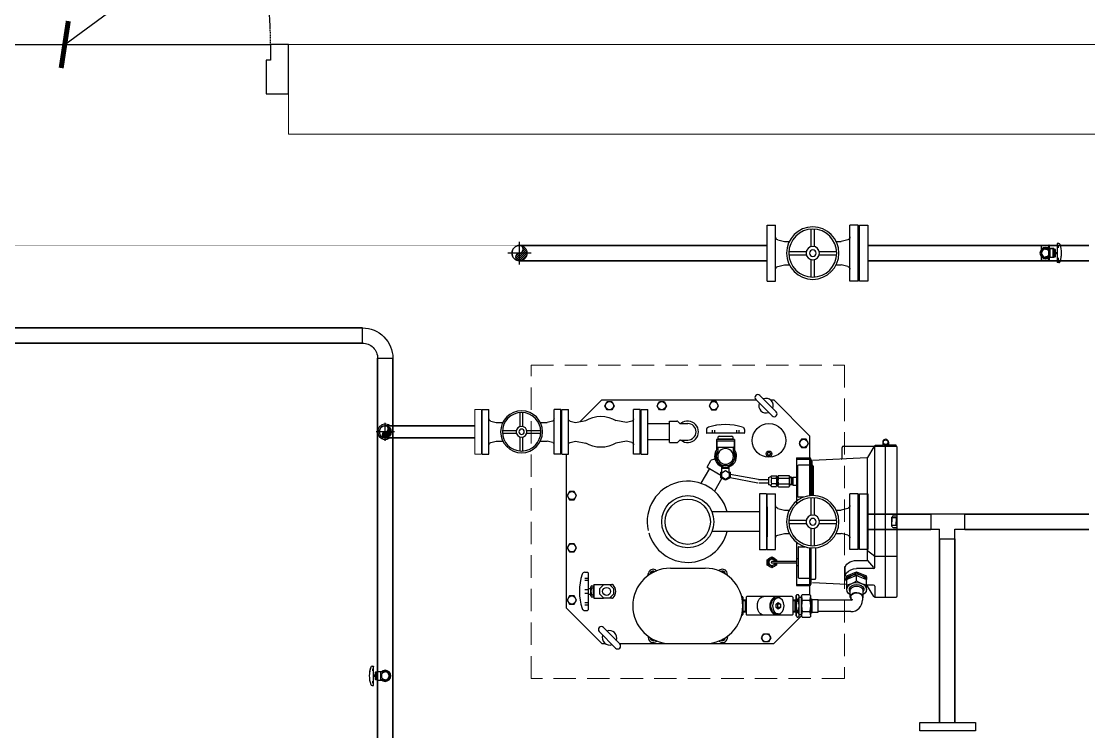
# Model space of a CAD drawing. Extents: x 56812 to 137383, y 2944 to 27175.
# Drawn here: x 67017 to 69402, y 23100 to 24687 of the extents above; entities that cross this region are included whole.
import ezdxf

# ---------------------------------------------------------------- set-up
doc = ezdxf.new("R2010")
doc.units = 0
doc.header["$MEASUREMENT"] = 0
doc.linetypes.add('DASHEDX2', pattern=[1.5, 1, -0.5])
doc.linetypes.add('HIDDEN', pattern=[0.375, 0.25, -0.125])
doc.layers.get('0').update_dxf_attribs({"lineweight": 5})
for name, color, linetype in [('Dimension', 14, 'Continuous'), ('EQUIPMENT', 6, 'Continuous'), ('THAY2', 9, 'Continuous'), ('VAN', 7, 'Continuous'), ('WA1', 3, 'Continuous')]:
    doc.layers.add(name, color=color, linetype=linetype)
for name, color, linetype, lineweight in [('LIQUID', 5, 'Continuous', 30), ('SUPPORT', 251, 'Continuous', 5), ('VAPORRIZER', 2, 'Continuous', 30)]:
    doc.layers.add(name, color=color, linetype=linetype, lineweight=lineweight)
doc.styles.get("Standard").update_dxf_attribs({"font": 'arial.ttf'})
doc.dimstyles.new('75', dxfattribs={"dimscale": 75, "dimtxt": 2, "dimasz": 1, "dimexe": 1, "dimexo": 0, "dimgap": 0.8, "dimtad": 1, "dimdec": 0, "dimzin": 13, "dimdsep": 46, "dimtxsty": 'Standard', "dimblk": 'ARCHTICK', "dimcen": 1, "dimdle": 1, "dimclrd": 14, "dimclre": 14, "dimclrt": 3, "dimadec": 0, "dimazin": 0, "dimtfac": 1, "dimtdec": 0, "dimtix": 1, "dimtmove": 1, "dimatfit": 3, "dimldrblk": 'ARCHTICK', "dimfxl": 1, "dimtolj": 1, "dimtzin": 13, "dimarcsym": 0})

# ---------------------------------------------------------------- blocks, each defined once
blk = doc.blocks.new('GLOBE 25A')
at = {"layer": 'VAN'}
for p, q in [((404477.1, 338625.8), (404495.8, 338625.8)), ((404477.1, 338501.2), (404477.1, 338625.8)), ((404495.8, 338501.2), (404495.8, 338625.8)), ((404680.4, 338625.8), (404661.7, 338625.8)), ((404661.7, 338501.2), (404661.7, 338625.8)), ((404680.4, 338501.2), (404680.4, 338625.8)), ((404575, 338578), (404575, 338617)), ((404582.5, 338578), (404582.5, 338617)), ((404500.6, 338593.4), (404515.5, 338589.4)), ((404526.2, 338589.4), (404515.5, 338589.4)), ((404642, 338589.4), (404631.3, 338589.4)), ((404656.8, 338593.4), (404642, 338589.4)), ((404564.3, 338567.3), (404525.3, 338567.3)), ((404564.3, 338559.8), (404525.3, 338559.8)), ((404632.2, 338567.3), (404593.2, 338567.3)), ((404632.2, 338559.8), (404593.2, 338559.8)), ((404500.6, 338533.7), (404515.5, 338537.6)), ((404526.2, 338537.6), (404515.5, 338537.6)), ((404575, 338510.1), (404575, 338549.1)), ((404582.5, 338510.1), (404582.5, 338549.1)), ((404642, 338537.6), (404631.3, 338537.6)), ((404656.8, 338533.7), (404642, 338537.6)), ((404477.1, 338501.2), (404495.8, 338501.2)), ((404680.4, 338501.2), (404661.7, 338501.2))]:
    blk.add_line(p, q, dxfattribs=at)
for radius in [58.6, 53.6, 15, 7.48]:
    blk.add_circle((404578.7, 338563.5), radius, dxfattribs=at)
for centre, start, end in [((404502.3, 338599.7), 180, 255.0686), ((404655.2, 338599.7), 284.9314, 0), ((404502.3, 338527.3), 104.9314, 180), ((404655.2, 338527.3), 0, 75.0686)]:
    blk.add_arc(centre, 6.56, start, end, dxfattribs=at)
blk = doc.blocks.new('GLOBE 20A')
for p, q in [((404199.6, 338613.4), (404214.5, 338613.4)), ((404199.6, 338513.7), (404199.6, 338613.4)), ((404214.5, 338513.7), (404214.5, 338613.4)), ((404284.3, 338575.1), (404284.3, 338606.3)), ((404290.3, 338575.1), (404290.3, 338606.3)), ((404375, 338613.4), (404360.1, 338613.4)), ((404360.1, 338513.7), (404360.1, 338613.4)), ((404375, 338513.7), (404375, 338613.4)), ((404218.4, 338587.4), (404230.3, 338584.3)), ((404245.3, 338584.3), (404230.3, 338584.3)), ((404344.3, 338584.3), (404329.3, 338584.3)), ((404356.2, 338587.4), (404344.3, 338584.3)), ((404275.7, 338566.5), (404244.6, 338566.5)), ((404275.7, 338560.5), (404244.6, 338560.5)), ((404284.3, 338520.8), (404284.3, 338552)), ((404290.3, 338520.8), (404290.3, 338552)), ((404330.1, 338566.5), (404298.9, 338566.5)), ((404330.1, 338560.5), (404298.9, 338560.5)), ((404218.4, 338539.7), (404230.3, 338542.8)), ((404245.3, 338542.8), (404230.3, 338542.8)), ((404344.3, 338542.8), (404329.3, 338542.8)), ((404356.2, 338539.7), (404344.3, 338542.8)), ((404199.6, 338513.7), (404214.5, 338513.7)), ((404375, 338513.7), (404360.1, 338513.7))]:
    blk.add_line(p, q)
for radius in [46.9, 42.9, 12, 5.98]:
    blk.add_circle((404287.3, 338563.5), radius)
for centre, start, end in [((404219.8, 338592.5), 180, 255.0686), ((404354.8, 338592.5), 284.9314, 0), ((404354.8, 338534.6), 0, 75.0686)]:
    blk.add_arc(centre, 5.25, start, end)
blk = doc.blocks.new('STRAINER 20A')
for p, q in [((404022.1, 338613.4), (404037.1, 338613.4)), ((404022.1, 338513.7), (404022.1, 338613.4)), ((404037.1, 338513.7), (404037.1, 338613.4)), ((404197.6, 338613.4), (404182.6, 338613.4)), ((404182.6, 338513.7), (404182.6, 338613.4)), ((404197.6, 338513.7), (404197.6, 338613.4)), ((404041, 338587.4), (404052.8, 338584.3)), ((404052.8, 338584.3), (404076.4, 338588.7)), ((404166.9, 338584.3), (404143.4, 338588.7)), ((404178.7, 338587.4), (404166.9, 338584.3)), ((404041, 338539.7), (404052.8, 338542.8)), ((404052.8, 338542.8), (404076.4, 338538.4)), ((404166.9, 338542.8), (404143.4, 338538.4)), ((404178.7, 338539.7), (404166.9, 338542.8)), ((404022.1, 338513.7), (404037.1, 338513.7)), ((404197.6, 338513.7), (404182.6, 338513.7))]:
    blk.add_line(p, q)
for centre, start, end in [((404042.3, 338592.5), 180, 255.0686), ((404177.4, 338592.5), 284.9314, 0), ((404042.3, 338534.6), 104.9314, 180), ((404177.4, 338534.6), 0, 75.0686)]:
    blk.add_arc(centre, 5.25, start, end)
at = {"layer": 'LIQUID', "color": 0}
for start_param, end_param in [(7.093909, 8.614054), (3.952317, 5.472461)]:
    blk.add_ellipse((404109.9, 338563.5), major_axis=(48.6, 0), ratio=0.713608, start_param=start_param, end_param=end_param, dxfattribs=at)
blk = doc.blocks.new('ELBOW 25A')
at = {"layer": 'VAN', "color": 0}
for p, q in [((431518.7, 327904.2), (431518.7, 327938.2)), ((431552.7, 327870.2), (431586.7, 327870.2))]:
    blk.add_line(p, q, dxfattribs=at)
for radius in [68, 34]:
    blk.add_arc((431518.7, 327870.2), radius, 0, 90, dxfattribs=at)
blk = doc.blocks.new('TEE 25A')
at = {"layer": 'VAN'}
for p, q in [((415734.3, 286495.3), (415700.3, 286495.3)), ((415700.3, 286495.3), (415700.3, 286475.3)), ((415734.3, 286419.3), (415734.3, 286495.3)), ((415679.3, 286475.3), (415679.3, 286441.3)), ((415679.3, 286475.3), (415700.3, 286475.3)), ((415679.3, 286441.3), (415700.3, 286441.3)), ((415700.3, 286441.3), (415700.3, 286419.3)), ((415700.3, 286419.3), (415734.3, 286419.3))]:
    blk.add_line(p, q, dxfattribs=at)
blk = doc.blocks.new('STOP TOP VIEW')
at = {"layer": 'EQUIPMENT'}
for p, q in [((431181.5, 327748.4), (431181.5, 327741.3)), ((431194.4, 327748.4), (431194.4, 327741.3)), ((431199.6, 327748.4), (431199.6, 327741.3)), ((431248.9, 327748.4), (431248.9, 327741.3)), ((431254.1, 327748.4), (431254.1, 327741.3)), ((431267, 327748.4), (431267, 327741.3)), ((431181.5, 327741.3), (431182.8, 327741.3)), ((431182.8, 327741.3), (431248.9, 327741.3)), ((431204.2, 327727), (431204.2, 327703.7)), ((431204.2, 327727), (431238.3, 327727)), ((431243.7, 327724.4), (431204.8, 327724.4)), ((431204.8, 327724.4), (431204.8, 327710.2)), ((431204.8, 327710.2), (431206.8, 327710.2)), ((431206.8, 327689.4), (431206.8, 327710.2)), ((431241.7, 327710.2), (431206.8, 327710.2)), ((431207.8, 327733), (431207.8, 327728.3)), ((431207.8, 327728.3), (431240.7, 327728.3)), ((431238.3, 327734.7), (431210.2, 327734.7)), ((431221.8, 327734.7), (431221.8, 327741.3)), ((431226.8, 327734.7), (431226.8, 327741.3)), ((431238.3, 327741.3), (431265.7, 327741.3)), ((431238.3, 327728.3), (431240.7, 327728.3)), ((431238.3, 327727), (431244.3, 327727)), ((431240.7, 327728.3), (431240.7, 327733)), ((431243.7, 327710.2), (431241.7, 327710.2)), ((431241.7, 327710.2), (431241.7, 327689.4)), ((431243.7, 327724.4), (431243.7, 327710.2)), ((431244.3, 327727), (431244.3, 327703.7)), ((431267, 327741.3), (431265.7, 327741.3))]:
    blk.add_line(p, q, dxfattribs=at)
blk.add_lwpolyline([(431206.8, 327700.6), (431200.3, 327689.4), (431212.3, 327668.7), (431236.2, 327668.7), (431248.2, 327689.4), (431241.7, 327700.6)], dxfattribs=at)
for centre, radius, start, end in [((431188, 327748.4), 6.48, 108.2189, 180), ((431224.3, 327638.2), 122.5, 71.7811, 108.2189), ((431224.3, 327638.2), 122.5, 71.7811, 83.4111), ((431260.5, 327748.4), 6.48, 0, 71.7811), ((431224.3, 327689.4), 24.6, 135.2778, 44.7222), ((431224.3, 327689.4), 20.7, 147.5383, 32.4617), ((431224.3, 327689.4), 17.5, 0, 180), ((431210.8, 327731.3), 3.5, 100.6799, 150.5765), ((431237.7, 327731.3), 3.5, 29.4235, 79.3201), ((431224.3, 327689.4), 17.5, 180, 0)]:
    blk.add_arc(centre, radius, start, end, dxfattribs=at)
blk = doc.blocks.new('*U18')
at = {"ltscale": 100}
for p, q in [((40, 930), (40, 210)), ((75, 210), (75, 930))]:
    blk.add_line(p, q, dxfattribs=at)
at = {"color": 8, "ltscale": 100}
blk.add_line((40, 110), (960, 110), dxfattribs=at)
at = {"ltscale": 100}
for points in [[(40, 1030), (40, 930), (52.5, 930), (52.5, 940), (62.5, 940), (62.5, 930), (75, 930), (75, 1030)], [(62.5, 210), (62.5, 200), (52.5, 200), (52.5, 210), (40, 210), (40, 110), (75, 110), (75, 210)], [(50, 75), (40, 75), (40, 110), (0, 110), (0, 0), (50, 0)], [(1000, 110), (960, 110), (960, 75), (950, 75), (950, 0), (1000, 0)]]:
    blk.add_lwpolyline(points, close=True, dxfattribs=at)
at = {"color": 8, "ltscale": 100}
blk.add_lwpolyline([(62.5, 940), (52.5, 940), (52.5, 200), (62.5, 200)], close=True, dxfattribs=at)
at = {"color": 8, "linetype": 'HIDDEN', "ltscale": 10}
blk.add_arc((40, 110), 920, 360, 90, dxfattribs=at)
blk = doc.blocks.new('_ArchTick')
at = {"color": 0, "linetype": 'ByBlock', "const_width": 0.15}
blk.add_lwpolyline([(-0.5, -0.5), (0.5, 0.5)], dxfattribs=at)

msp = doc.modelspace()

# ---------------------------------------------------------------- hatches: boundary and pattern name
at = {"layer": 'VAN'}
h = msp.add_hatch(dxfattribs=at)
h.set_pattern_fill('ANSI31', color=0, scale=25.185185, style=0)
h.set_pattern_definition([(45, (-505585.2933, -372976.9314), (-2.226076904, 2.226076904), [])])
h.paths.add_polyline_path([(68130, 24186.1, -0.414214), (68147, 24169.1), (68130, 24169.1, 1)])
h.paths.add_polyline_path([(68130, 24152.1), (68130, 24169.1), (68147, 24169.1, -0.414214)])
h.paths.add_polyline_path([(68130, 24152.1, -1), (68130, 24169.1)])
h = msp.add_hatch(dxfattribs=at)
h.set_pattern_fill('ANSI31', color=0, scale=20, style=0)
h.set_pattern_definition([(45, (-399417.938, -291998.7734), (-1.767766953, 1.767766953), [])])
h.paths.add_polyline_path([(67830, 23783.5, -0.414214), (67843.5, 23770), (67830, 23770, 1)])
h.paths.add_polyline_path([(67830, 23756.5), (67830, 23770), (67843.5, 23770, -0.414214)])
h.paths.add_polyline_path([(67830, 23756.5, -1), (67830, 23770)])

# ---------------------------------------------------------------- linework, layer by layer
for p, q in [((68045, 23819.9), (68030, 23819.9)), ((68030, 23720.2), (68030, 23819.9)), ((68045, 23720.2), (68045, 23819.9)), ((68046, 23797.9), (68045, 23797.9)), ((68046, 23797.9), (68047, 23797.9)), ((68046, 23742.1), (68046, 23797.9)), ((68046, 23742.1), (68046, 23797.9)), ((68223.4, 23797.9), (68222.4, 23797.9)), ((68223.4, 23797.9), (68224.4, 23797.9)), ((68223.4, 23742.1), (68223.4, 23797.9)), ((68223.4, 23742.1), (68223.4, 23797.9)), ((68046, 23742.1), (68045, 23742.1)), ((68046, 23742.1), (68047, 23742.1)), ((68223.4, 23742.1), (68222.4, 23742.1)), ((68223.4, 23742.1), (68224.4, 23742.1)), ((68045, 23720.2), (68030, 23720.2))]:
    msp.add_line(p, q)
msp.add_arc((68202.2, 23741.1), 5.25, 0, 75.0686)
at = {"layer": 'EQUIPMENT'}
for p, q in [((69297.1, 24153.9), (69297.1, 24184.4)), ((69313.3, 24185.7), (69298.4, 24185.7)), ((69313.3, 24151.3), (69313.3, 24187)), ((69314.6, 24152.6), (69314.6, 24185.7)), ((69313.3, 24152.6), (69298.4, 24152.6)), ((68265.5, 23792.7), (68314.1, 23841.3)), ((68314.1, 23841.3), (68604.6, 23841.3)), ((68604.6, 23841.3), (68659.1, 23841.3)), ((68658.3, 23842.1), (68694.9, 23805.4)), ((68667.5, 23851.2), (68704.1, 23814.6)), ((68690.9, 23841.3), (68698.4, 23841.3)), ((68778.4, 23761.3), (68698.4, 23841.3)), ((68401.9, 23819.9), (68416.8, 23819.9)), ((68401.9, 23797.9), (68401.9, 23819.9)), ((68416.8, 23720.2), (68416.8, 23819.9)), ((68465, 23787.6), (68416.8, 23787.6)), ((68465, 23746), (68465, 23794)), ((68465, 23794), (68482.1, 23794)), ((68483.9, 23793.2), (68487.9, 23789.3)), ((68489.7, 23788.6), (68506.2, 23788.6)), ((68547.8, 23774), (68547.8, 23768.1)), ((68576.5, 23766.8), (68549.1, 23766.8)), ((68560.8, 23774), (68560.8, 23766.8)), ((68565.9, 23774), (68565.9, 23766.8)), ((68632, 23766.8), (68565.9, 23766.8)), ((68615.2, 23774), (68615.2, 23766.8)), ((68620.4, 23774), (68620.4, 23766.8)), ((68633.3, 23774), (68633.3, 23768.1)), ((68778.4, 23761.3), (68778.4, 23627.3)), ((68401.9, 23720.2), (68401.9, 23742.1)), ((68465, 23752.4), (68416.8, 23752.4)), ((68465, 23746), (68482.3, 23746)), ((68483.9, 23746.8), (68487.9, 23750.7)), ((68489.7, 23751.5), (68506.2, 23751.5)), ((68576.5, 23752.6), (68570.5, 23752.6)), ((68570.5, 23752.6), (68570.5, 23729.2)), ((68571.1, 23750), (68610, 23750)), ((68571.1, 23750), (68571.1, 23735.7)), ((68574.1, 23753.9), (68574.1, 23758.6)), ((68576.5, 23753.9), (68574.1, 23753.9)), ((68607, 23753.9), (68574.1, 23753.9)), ((68576.5, 23760.3), (68604.6, 23760.3)), ((68610.7, 23752.6), (68576.5, 23752.6)), ((68607, 23758.6), (68607, 23753.9)), ((68610, 23750), (68610, 23735.7)), ((68610.7, 23752.6), (68610.7, 23729.2)), ((68853.8, 23737.6), (68971.8, 23737.6)), ((68924, 23466.9), (68924, 23737.6)), ((68925.1, 23737.6), (68925.1, 23740.2)), ((68925.1, 23740.2), (68942, 23740.2)), ((68942, 23746.7), (68942, 23740.2)), ((68944.5, 23743.3), (68944.5, 23737.6)), ((68946, 23742.1), (68945.4, 23741)), ((68948.4, 23400.7), (68948.4, 23737.6)), ((68952.3, 23741.5), (68952.3, 23737.6)), ((68954.9, 23746.7), (68954.9, 23740.2)), ((68971.8, 23740.2), (68954.9, 23740.2)), ((68971.8, 23737.6), (68971.8, 23740.2)), ((68234.1, 23720.2), (68234.1, 23504.5)), ((68401.9, 23720.2), (68416.8, 23720.2)), ((68571.1, 23735.7), (68573.1, 23735.7)), ((68573.1, 23735.7), (68573.1, 23715)), ((68573.1, 23735.7), (68608.1, 23735.7)), ((68610, 23735.7), (68608.1, 23735.7)), ((68608.1, 23715), (68608.1, 23735.7)), ((68851.2, 23711.6), (68851.2, 23735)), ((68921.8, 23736.3), (68908.3, 23712.9)), ((68974.4, 23403.3), (68974.4, 23735)), ((68549.2, 23691.3), (68557.8, 23706.2)), ((68549.2, 23691.3), (68580.2, 23673.4)), ((68559.3, 23707.3), (68564.7, 23708.7)), ((68582.1, 23678.4), (68582.1, 23691.9)), ((68583.2, 23690.2), (68582.1, 23689.2)), ((68583.2, 23691.5), (68583.2, 23690.2)), ((68583.2, 23690.2), (68598, 23690.2)), ((68597.9, 23691.5), (68598, 23690.2)), ((68598, 23690.2), (68599, 23689.2)), ((68599, 23678.4), (68599, 23691.9)), ((68749.2, 23711.7), (68778.4, 23711.7)), ((68749.2, 23711.7), (68749.2, 23608.5)), ((68749.2, 23709.1), (68778.4, 23709.1)), ((68751.2, 23692.9), (68751.2, 23626.8)), ((68781.6, 23695.5), (68753.8, 23695.5)), ((68779.1, 23708.5), (68779.1, 23627.3)), ((68781.6, 23708.5), (68781.6, 23627.6)), ((68783.6, 23705.2), (68781.6, 23705.2)), ((68783.6, 23705.2), (68783.6, 23627.7)), ((68906.1, 23711.6), (68784.9, 23705.6)), ((68786.2, 23692.9), (68786.2, 23627.7)), ((68908.3, 23482.7), (68908.3, 23712.9)), ((68554.6, 23688.2), (68535.5, 23655)), ((68582.6, 23666.2), (68566, 23637.4)), ((68582.1, 23689.1), (68599, 23689.1)), ((68599, 23689.1), (68582.1, 23689.1)), ((68600.9, 23675.6), (68664.3, 23663.9)), ((68600.9, 23667.7), (68662.9, 23656.2)), ((68686.4, 23667.3), (68686.4, 23652.4)), ((68693.1, 23671.8), (68704.3, 23671.8)), ((68704.3, 23665.8), (68693.1, 23665.8)), ((68705.2, 23670.2), (68704.3, 23671.8)), ((68705.2, 23670.2), (68705.2, 23649.5)), ((68705.2, 23666.3), (68707.8, 23666.3)), ((68708.8, 23672.6), (68707.8, 23670.9)), ((68707.8, 23670.9), (68707.8, 23648.8)), ((68708.8, 23672.6), (68732.7, 23672.6)), ((68708.8, 23666.2), (68732.7, 23666.2)), ((68733.7, 23670.9), (68732.7, 23672.6)), ((68733.7, 23670.9), (68733.7, 23648.8)), ((68738.2, 23668.4), (68733.7, 23668.4)), ((68738.2, 23667.2), (68733.7, 23667.2)), ((68738.2, 23668.4), (68738.2, 23651.3)), ((68738.2, 23667.2), (68740.8, 23667.2)), ((68740.8, 23668.9), (68740.8, 23650.8)), ((68740.8, 23668.9), (68751.2, 23668.9)), ((68664.6, 23663.7), (68686.4, 23663.7)), ((68664.7, 23656), (68686.4, 23656)), ((68704.3, 23653.9), (68693.1, 23653.9)), ((68693.1, 23647.9), (68704.3, 23647.9)), ((68705.2, 23649.5), (68704.3, 23647.9)), ((68705.2, 23653.4), (68707.8, 23653.4)), ((68708.8, 23647.1), (68707.8, 23648.8)), ((68708.8, 23653.5), (68732.7, 23653.5)), ((68708.8, 23647.1), (68732.7, 23647.1)), ((68733.7, 23648.8), (68732.7, 23647.1)), ((68738.2, 23652.5), (68733.7, 23652.5)), ((68738.2, 23651.3), (68733.7, 23651.3)), ((68738.2, 23652.5), (68740.8, 23652.5)), ((68740.8, 23650.8), (68751.2, 23650.8)), ((68681.9, 23631.6), (68666.9, 23631.6)), ((68666.9, 23631.6), (68666.9, 23506.6)), ((68681.9, 23631.6), (68681.9, 23506.6)), ((68765.7, 23624.2), (68753.8, 23624.2)), ((68682.9, 23602.7), (68681.9, 23602.7)), ((68682.9, 23602.7), (68683.9, 23602.7)), ((68683.9, 23602.7), (68683.9, 23535.6)), ((68666.9, 23591.2), (68560.2, 23591.2)), ((68962.7, 23558.8), (68962.7, 23579.5)), ((68972, 23577.6), (68962.7, 23577.6)), ((68962.7, 23577.6), (68962.7, 23569.1)), ((68965.3, 23582.1), (68971.8, 23582.1)), ((68973.1, 23576.5), (68972, 23577.6)), ((68972, 23577.6), (68972, 23569.1)), ((68973.1, 23569.1), (68973.1, 23576.5)), ((68666.9, 23547.1), (68560.2, 23547.1)), ((68962.7, 23560.7), (68962.7, 23569.1)), ((68972, 23560.7), (68962.7, 23560.7)), ((68965.3, 23556.2), (68971.8, 23556.2)), ((68972, 23560.7), (68972, 23569.1)), ((68973.1, 23561.8), (68972, 23560.7)), ((68973.1, 23569.1), (68973.1, 23561.8)), ((68682.9, 23535.6), (68681.9, 23535.6)), ((68682.9, 23535.6), (68683.9, 23535.6)), ((68749.2, 23523.2), (68749.2, 23426.6)), ((68234.1, 23504.5), (68234.1, 23377)), ((68681.9, 23506.6), (68666.9, 23506.6)), ((68753.1, 23512.1), (68753.1, 23444.7)), ((68754.4, 23513.4), (68767.6, 23513.4)), ((68778.4, 23511), (68778.4, 23406.7)), ((68779.1, 23510.9), (68779.1, 23429.8)), ((68781.6, 23510.7), (68781.6, 23429.8)), ((68792, 23510.9), (68792, 23442.1)), ((68924, 23491.4), (68908.3, 23503.8)), ((68749.2, 23480.1), (68694.2, 23480.1)), ((68749.2, 23476.7), (68694.2, 23476.7)), ((68753.1, 23486.2), (68749.2, 23486.2)), ((68883.6, 23482.7), (68908.3, 23482.7)), ((68908.3, 23482.7), (68921.4, 23466.9)), ((68974.4, 23491.4), (68924, 23491.4)), ((68276.2, 23456.4), (68282, 23456.4)), ((68283.3, 23455.1), (68283.3, 23372.2)), ((68417.2, 23448.9), (68418.3, 23454.5)), ((68433.7, 23461.5), (68436.8, 23459.7)), ((68467.4, 23465.5), (68545.1, 23465.5)), ((68578.8, 23461.5), (68575.7, 23459.7)), ((68595.3, 23448.9), (68594.2, 23454.5)), ((68753.1, 23470.6), (68749.2, 23470.6)), ((68857.7, 23446), (68857.7, 23464.4)), ((68861.6, 23448.2), (68883.6, 23457.1)), ((68921.4, 23464.4), (68883.6, 23464.4)), ((68883.6, 23457.1), (68905.7, 23448.2)), ((68883.6, 23455.3), (68883.6, 23457.1)), ((68276.2, 23443.4), (68283.3, 23443.4)), ((68276.2, 23438.3), (68283.3, 23438.3)), ((68296.3, 23429.1), (68296.3, 23398.2)), ((68296.3, 23429.1), (68318.2, 23429.1)), ((68309.3, 23420.1), (68318.4, 23429.2)), ((68318.4, 23429.2), (68336.7, 23429.2)), ((68331.3, 23429.2), (68340.4, 23420.1)), ((68749.2, 23429.2), (68778.4, 23429.2)), ((68754.4, 23443.4), (68779.1, 23443.4)), ((68781.6, 23440.8), (68790.7, 23440.8)), ((68861.6, 23428.9), (68784.9, 23432.7)), ((68883.6, 23448.9), (68861.6, 23439.9)), ((68861.6, 23439.9), (68861.6, 23448.2)), ((68861.6, 23417.6), (68861.6, 23439.9)), ((68883.6, 23437), (68883.6, 23448.9)), ((68883.6, 23448.9), (68905.7, 23439.9)), ((68883.6, 23437), (68883.6, 23435.9)), ((68905.7, 23446.4), (68905.7, 23448.2)), ((68905.7, 23446.4), (68905.7, 23439.9)), ((68905.7, 23417.6), (68905.7, 23439.9)), ((68921.4, 23427.7), (68905.7, 23427.7)), ((68276.2, 23417.5), (68283.3, 23417.5)), ((68276.2, 23409.7), (68283.3, 23409.7)), ((68283.3, 23420.1), (68289.8, 23420.1)), ((68283.3, 23407.1), (68289.8, 23407.1)), ((68289.8, 23403.4), (68289.8, 23423.9)), ((68291.2, 23426.3), (68295, 23426.3)), ((68291.2, 23421.4), (68295, 23421.4)), ((68291.2, 23405.9), (68295, 23405.9)), ((68295, 23426.3), (68295, 23400.9)), ((68295, 23423.7), (68296.3, 23423.7)), ((68296.3, 23403.5), (68295, 23403.5)), ((68309.3, 23407.2), (68309.3, 23420.1)), ((68318.4, 23398.1), (68309.3, 23407.2)), ((68340.4, 23407.2), (68331.3, 23398.1)), ((68340.4, 23420.1), (68340.4, 23407.2)), ((68748.6, 23403.3), (68750.6, 23406.7)), ((68749.2, 23426.6), (68778.4, 23426.6)), ((68750.6, 23406.7), (68753.1, 23406.7)), ((68750.6, 23406.7), (68753.1, 23406.7)), ((68755.1, 23403.3), (68753.1, 23406.7)), ((68760.3, 23403.3), (68762.2, 23406.7)), ((68762.2, 23406.7), (68779, 23406.7)), ((68762.2, 23406.7), (68779, 23406.7)), ((68781, 23403.3), (68779, 23406.7)), ((68869.4, 23401.1), (68869.4, 23415.2)), ((68897.9, 23401.1), (68897.9, 23415.2)), ((68906.1, 23426.6), (68905.7, 23426.7)), ((68921.8, 23402), (68908.3, 23425.4)), ((68924, 23425.1), (68924, 23400.7)), ((68276.2, 23389), (68283.3, 23389)), ((68276.2, 23383.8), (68283.3, 23383.8)), ((68295, 23400.9), (68291.2, 23400.9)), ((68296.3, 23398.2), (68318, 23398.2)), ((68336.7, 23398.1), (68318.4, 23398.1)), ((68629.4, 23400.7), (68629.4, 23361.8)), ((68629.4, 23394.7), (68637.1, 23395)), ((68629.4, 23393.2), (68634.2, 23393.4)), ((68634.2, 23394.9), (68634.2, 23367.5)), ((68634.2, 23393.4), (68635.7, 23394.9)), ((68637.1, 23400.7), (68637.1, 23361.8)), ((68637.1, 23395), (68637.1, 23367.5)), ((68739.5, 23402), (68638.4, 23402)), ((68708.6, 23399.4), (68704.9, 23399.4)), ((68713.2, 23385), (68706.7, 23385)), ((68740.8, 23400.7), (68740.8, 23361.8)), ((68740.8, 23394.7), (68748.6, 23395)), ((68740.8, 23393.2), (68745.6, 23393.4)), ((68745.6, 23394.9), (68745.6, 23367.5)), ((68745.6, 23393.4), (68747.2, 23394.9)), ((68748.6, 23359.2), (68748.6, 23403.3)), ((68750.6, 23393.9), (68753.1, 23393.9)), ((68755.1, 23359.2), (68755.1, 23403.3)), ((68755.1, 23400.7), (68760.3, 23400.7)), ((68760.3, 23359.2), (68760.3, 23403.3)), ((68762.2, 23393.9), (68779, 23393.9)), ((68781, 23359.2), (68781, 23403.3)), ((68781, 23397.4), (68784.4, 23395.5)), ((68784.4, 23367), (68784.4, 23395.5)), ((68784.4, 23395.5), (68797.8, 23395.5)), ((68797.8, 23367), (68797.8, 23395.5)), ((68872, 23394.2), (68797.8, 23394.2)), ((68870.7, 23401.1), (68870.7, 23394.2)), ((68896.6, 23401.1), (68896.6, 23394.2)), ((68924, 23400.7), (68971.8, 23400.7)), ((68234.1, 23377), (68314.1, 23297)), ((68276.2, 23370.9), (68282, 23370.9)), ((68629.4, 23369.2), (68634.2, 23369.1)), ((68629.4, 23367.7), (68637.1, 23367.5)), ((68634.2, 23369.1), (68635.7, 23367.5)), ((68739.5, 23360.5), (68638.4, 23360.5)), ((68760.4, 23359), (68698.4, 23297)), ((68708.6, 23363.1), (68704.9, 23363.1)), ((68713.2, 23377.5), (68706.7, 23377.5)), ((68740.8, 23369.2), (68745.6, 23369.1)), ((68740.8, 23367.7), (68748.6, 23367.5)), ((68745.6, 23369.1), (68747.2, 23367.5)), ((68748.6, 23359.2), (68750.6, 23355.8)), ((68750.6, 23368.5), (68753.1, 23368.5)), ((68750.6, 23355.8), (68753.1, 23355.8)), ((68755.1, 23359.2), (68753.1, 23355.8)), ((68755.1, 23361.8), (68760.3, 23361.8)), ((68760.3, 23359.2), (68762.2, 23355.8)), ((68762.2, 23368.5), (68779, 23368.5)), ((68762.2, 23355.8), (68779, 23355.8)), ((68781, 23359.2), (68779, 23355.8)), ((68781, 23365), (68784.4, 23367)), ((68784.4, 23367), (68797.8, 23367)), ((68870.7, 23368.3), (68797.8, 23368.3)), ((68317.5, 23332.9), (68354.2, 23296.2)), ((68308.4, 23323.7), (68345, 23287)), ((68417.2, 23313.6), (68418.3, 23307.9)), ((68595.3, 23313.6), (68594.2, 23307.9)), ((68314.1, 23297), (68321.6, 23297)), ((68353.4, 23297), (68698.4, 23297)), ((68433.7, 23301), (68436.8, 23302.7)), ((68578.8, 23301), (68575.7, 23302.7))]:
    msp.add_line(p, q, dxfattribs=at)
for points in [[(68326.1, 23819.3), (68320.8, 23828.3), (68326.1, 23837.4), (68336.5, 23837.4), (68341.8, 23828.3), (68336.5, 23819.3)], [(68442.7, 23819.3), (68437.5, 23828.3), (68442.7, 23837.4), (68453.2, 23837.4), (68458.4, 23828.3), (68453.2, 23819.3)], [(68569.8, 23819.3), (68575, 23828.3), (68569.8, 23837.4), (68559.3, 23837.4), (68554.1, 23828.3), (68559.3, 23819.3)], [(68770.7, 23735), (68775.9, 23744.1), (68770.7, 23753.2), (68760.2, 23753.2), (68755, 23744.1), (68760.2, 23735)], [(68684, 23720.8), (68685.8, 23724), (68689.6, 23724), (68691.4, 23720.8), (68689.6, 23717.5), (68685.8, 23717.5)], [(68582.1, 23678.4), (68590.6, 23683.3), (68599, 23678.4), (68599, 23668.7), (68590.6, 23663.8), (68582.1, 23668.7)], [(68241.8, 23636.5), (68236.6, 23627.5), (68241.8, 23618.4), (68252.3, 23618.4), (68257.5, 23627.5), (68252.3, 23636.5)], [(68241.8, 23519.9), (68236.6, 23510.8), (68241.8, 23501.8), (68252.3, 23501.8), (68257.5, 23510.8), (68252.3, 23519.9)], [(68241.8, 23403.3), (68236.6, 23394.2), (68241.8, 23385.1), (68252.3, 23385.1), (68257.5, 23394.2), (68252.3, 23403.3)], [(68713.2, 23377.5), (68708.6, 23373.7), (68704, 23377.5), (68704, 23385), (68708.6, 23388.7), (68713.2, 23385)], [(68686.4, 23319), (68691.7, 23309.9), (68686.4, 23300.9), (68676, 23300.9), (68670.7, 23309.9), (68676, 23319)]]:
    msp.add_lwpolyline(points, close=True, dxfattribs=at)
for points in [[(68608.1, 23726.2), (68614.5, 23715), (68602.5, 23694.3), (68578.6, 23694.3), (68566.6, 23715), (68573.1, 23726.2)], [(68599, 23680.6), (68600.9, 23679.5), (68600.9, 23667.5), (68590.6, 23661.6), (68580.2, 23667.5), (68580.2, 23679.5), (68582.1, 23680.6)], [(68704.6, 23476.7), (68704.6, 23472.4), (68694.2, 23466.5), (68683.9, 23472.4), (68683.9, 23484.4), (68694.2, 23490.4), (68704.6, 23484.4), (68704.6, 23480.1)], [(68701.3, 23476.7), (68701.3, 23474.3), (68694.2, 23470.2), (68687.1, 23474.3), (68687.1, 23482.5), (68694.2, 23486.7), (68701.3, 23482.5), (68701.3, 23480.1)], [(68426, 23454.6), (68427.5, 23456.1), (68428.4, 23455.9)], [(68586.4, 23454.6), (68585, 23456.1), (68584.1, 23455.9)], [(68705.4, 23386.1), (68706.7, 23385), (68706.7, 23377.5), (68705.4, 23376.4)], [(68426, 23307.8), (68427.5, 23306.3), (68428.4, 23306.6)], [(68586.4, 23307.8), (68585, 23306.3), (68584.1, 23306.6)]]:
    msp.add_lwpolyline(points, dxfattribs=at)
for centre, radius in [((68331.3, 23828.3), 9.07), ((68447.9, 23828.3), 9.07), ((68564.6, 23828.3), 9.07), ((68687.7, 23750.6), 37.6), ((68765.4, 23744.1), 9.07), ((68948.4, 23746.7), 5.18), ((68687.7, 23720.8), 6.22), ((68247.1, 23627.5), 9.07), ((68506.2, 23569.1), 58.3), ((68506.2, 23569.1), 50.5), ((68247.1, 23510.8), 9.07), ((68324.8, 23413.6), 8.94), ((68247.1, 23394.2), 9.07), ((68681.2, 23309.9), 9.07)]:
    msp.add_circle(centre, radius, dxfattribs=at)
for centre, radius, start, end in [((69298.4, 24184.4), 1.3, 90, 180), ((69313.3, 24185.7), 1.3, 0, 90), ((69298.4, 24153.9), 1.3, 180, 270), ((69313.3, 24152.6), 1.3, 270, 0), ((68662.9, 23846.7), 6.48, 45, 225), ((68681.2, 23828.3), 16.2, 158.5782, 291.4218), ((68681.2, 23828.3), 16.2, 338.5782, 111.4218), ((68699.5, 23810), 6.48, 225, 45), ((68482.1, 23791.4), 2.59, 45, 90), ((68489.7, 23791.1), 2.59, 225, 270), ((68506.2, 23770), 24, 230.6216, 129.3784), ((68506.2, 23770), 18.5, 270, 90), ((68590.6, 23663.7), 122.5, 71.7811, 108.2189), ((68590.6, 23663.7), 122.5, 96.5889, 108.2189), ((68554.3, 23774), 6.48, 108.2189, 180), ((68549.1, 23768.1), 1.3, 180, 270), ((68626.9, 23774), 6.48, 0, 71.7811), ((68632, 23768.1), 1.3, 270, 0), ((68482.1, 23748.6), 2.59, 270, 315), ((68489.7, 23748.9), 2.59, 90, 135), ((68577.2, 23756.9), 3.5, 100.6799, 150.5765), ((68604, 23756.9), 3.5, 29.4235, 79.3201), ((68853.8, 23735), 2.59, 90, 180), ((68924, 23735), 2.59, 90, 150), ((68948.4, 23746.7), 6.48, 241.6363, 180), ((68971.8, 23735), 2.59, 0, 90), ((68590.6, 23715), 24.6, 135.2778, 44.7222), ((68590.6, 23715), 20.7, 147.5383, 32.4617), ((68590.6, 23715), 17.5, 0, 180), ((68590.6, 23715), 17.5, 180, 0), ((68560, 23704.8), 2.59, 105, 150), ((68564, 23711.2), 2.59, 285, 330), ((68753.8, 23692.9), 2.59, 90, 180), ((68778.4, 23708.5), 3.24, 0, 90), ((68778.4, 23708.5), 0.648, 0, 90), ((68783.6, 23692.9), 2.59, 0, 90), ((68848.6, 23711.6), 2.59, 272.6488, 0), ((68906, 23714.2), 2.59, 272.3193, 330), ((68687, 23667.3), 0.648, 94.4117, 180), ((68686.4, 23675.7), 7.78, 274.4117, 330.3529), ((68703.3, 23670.2), 11.1, 178.0911, 202.9511), ((68713.1, 23659.9), 20.8, 163.3085, 196.6915), ((68694.3, 23670.2), 10.8, 336.1351, 0), ((68685.4, 23659.9), 19.8, 342.412, 17.588), ((68719.3, 23670.9), 11.5, 180, 203.8649), ((68728.8, 23659.9), 21, 162.412, 197.588), ((68722.2, 23670.9), 11.5, 336.1351, 0), ((68712.6, 23659.9), 21, 342.412, 17.588), ((68506.2, 23569.1), 90.7, 14.0552, 192.4722), ((68687, 23652.4), 0.648, 180, 265.5883), ((68686.4, 23644), 7.78, 29.6471, 85.5883), ((68703.3, 23649.5), 11.1, 157.0489, 181.9089), ((68694.3, 23649.5), 10.8, 0, 23.8649), ((68719.3, 23648.8), 11.5, 156.1351, 180), ((68722.2, 23648.8), 11.5, 0, 23.8649), ((68753.8, 23626.8), 2.59, 180, 270), ((68965.3, 23579.5), 2.59, 90, 180), ((68971.8, 23584.7), 2.59, 270, 0), ((68506.2, 23569.1), 90.7, 195.8205, 345.9448), ((68965.3, 23558.8), 2.59, 180, 270), ((68971.8, 23553.6), 2.59, 0, 90), ((68754.4, 23512.1), 1.3, 90, 180), ((68694.2, 23478.4), 10.4, 9.3395, 350.6354), ((68694.2, 23478.4), 7.13, 13.6534, 346.3095), ((68694.2, 23478.4), 1.68, 90, 270), ((68386.4, 23413.6), 122.5, 161.7811, 198.2189), ((68276.2, 23449.9), 6.48, 90, 161.7811), ((68282, 23455.1), 1.3, 0, 90), ((68467.4, 23381.2), 84.2, 90, 270), ((68428.5, 23452.5), 10.4, 60, 168.8198), ((68428.5, 23452.5), 6.22, 56.0296, 181.1913), ((68428.5, 23452.5), 5.25, 62.587, 174.634), ((68545.1, 23381.2), 84.2, 270, 90), ((68584, 23452.5), 10.4, 11.1802, 120), ((68584, 23452.5), 6.22, 358.8087, 123.9704), ((68584, 23452.5), 5.25, 5.366, 117.413), ((68850.6, 23505), 59.7, 280.6517, 303.6499), ((68916.7, 23505), 59.7, 236.3501, 259.3483), ((68921.4, 23466.9), 2.59, 270, 0), ((68336.7, 23425.3), 3.89, 44.5283, 90), ((68324.8, 23413.6), 20.5, 315.4717, 44.5283), ((68754.4, 23444.7), 1.3, 180, 270), ((68778.4, 23429.8), 3.24, 270, 0), ((68778.4, 23429.8), 0.648, 270, 0), ((68790.7, 23442.1), 1.3, 270, 0), ((68850.6, 23486.7), 59.7, 280.6517, 303.6499), ((68916.7, 23486.7), 59.7, 236.3501, 259.3483), ((68921.4, 23425.1), 2.59, 0, 90), ((68292.8, 23423.9), 2.94, 123.1015, 236.8985), ((68313.1, 23413.6), 23.3, 160.5288, 199.4712), ((68292.8, 23403.4), 2.94, 123.1015, 236.8985), ((68906, 23424.1), 2.59, 30, 87.6807), ((68336.7, 23402), 3.89, 270, 315.4717), ((68628.1, 23400.7), 1.3, 0, 90), ((68638.4, 23400.7), 1.3, 90, 180), ((68739.5, 23400.7), 1.3, 0, 90), ((68771.6, 23403.3), 23, 180, 203.8649), ((68790.7, 23381.2), 42.1, 162.412, 197.588), ((68732.1, 23403.3), 23, 336.1351, 0), ((68713, 23381.2), 42.1, 342.412, 17.588), ((68783.3, 23403.3), 23, 180, 203.8649), ((68802.4, 23381.2), 42.1, 162.412, 197.588), ((68758, 23403.3), 23, 336.1351, 0), ((68738.9, 23381.2), 42.1, 342.412, 17.588), ((68870.7, 23394.2), 25.9, 270, 0), ((68872, 23396.8), 2.59, 270, 0), ((68924, 23403.3), 2.59, 210, 270), ((68971.8, 23403.3), 2.59, 270, 0), ((68276.2, 23377.3), 6.48, 198.2189, 270), ((68282, 23372.2), 1.3, 270, 0), ((68628.1, 23361.8), 1.3, 270, 0), ((68638.4, 23361.8), 1.3, 180, 270), ((68739.5, 23361.8), 1.3, 270, 0), ((68771.6, 23359.2), 23, 156.1351, 180), ((68732.1, 23359.2), 23, 0, 23.8649), ((68783.3, 23359.2), 23, 156.1351, 180), ((68758, 23359.2), 23, 0, 23.8649), ((68313, 23328.3), 6.48, 45, 225), ((68331.3, 23309.9), 16.2, 158.5782, 291.4218), ((68331.3, 23309.9), 16.2, 338.5782, 111.4218), ((68428.5, 23309.9), 6.22, 178.8087, 303.9704), ((68428.5, 23309.9), 5.25, 185.366, 297.413), ((68584, 23309.9), 6.22, 236.0296, 1.1913), ((68584, 23309.9), 5.25, 242.587, 354.634), ((68349.6, 23291.6), 6.48, 225, 45), ((68428.5, 23309.9), 10.4, 191.1802, 300), ((68584, 23309.9), 10.4, 240, 348.8198)]:
    msp.add_arc(centre, radius, start, end, dxfattribs=at)
at = {"layer": 'EQUIPMENT', "extrusion": (0, 0, -1)}
for centre, major_axis, ratio, start_param, end_param in [((68883.6, 23464.4), (-25.9, 0), 0.707107, 6.283185, 7.853982), ((68883.6, 23446), (-25.9, 0), 0.707107, 5.728374, 7.853982), ((68883.6, 23435.9), (-22, 0), 0.707107, 6.563737, 9.144227), ((68883.6, 23417.6), (-22, 0), 0.707107, 5.416109, 10.291854), ((68883.6, 23417.6), (-16.2, 0), 0.707107, 5.788251, 9.919712), ((68704.9, 23381.2), (0, -20.7), 0.711631, 5.640761, 10.067202), ((68883.6, 23401.1), (-14.3, 0), 0.707107, 5.900512, 9.854478), ((68883.6, 23415.2), (-14.3, 0), 0.707107, 0, 3.141593), ((68883.6, 23401.1), (-13, 0), 0.707107, 0, 3.141593), ((68676.5, 23381.2), (0, -20.7), 0.711631, 0, 3.141593), ((68704.9, 23381.2), (0, -18.1), 0.7071, 0, 3.141593)]:
    msp.add_ellipse(centre, major_axis=major_axis, ratio=ratio, start_param=start_param, end_param=end_param, dxfattribs=at)
msp.add_ellipse((68708.6, 23381.2), major_axis=(0, -18.1), ratio=0.7071, dxfattribs=at)
at = {"layer": 'EQUIPMENT'}
msp.add_point((68682.9, 23602.7), dxfattribs=at)
at = {"layer": 'LIQUID', "color": 5, "lineweight": 35}
for p, q in [((64713.8, 24002.1), (67779, 24002.1)), ((64713.8, 23968.1), (67779, 23968.1)), ((67813, 22626), (67813, 23934.1)), ((67847, 22612.5), (67847, 23934.1)), ((68030, 23783.5), (67830, 23783.5)), ((68030, 23756.5), (67830, 23756.5))]:
    msp.add_line(p, q, dxfattribs=at)
at = {"layer": 'LIQUID', "color": 0}
msp.add_lwpolyline([(69149.6, 23101.8), (69025, 23101.8), (69025, 23120.5), (69149.6, 23120.5)], close=True, dxfattribs=at)
at = {"layer": 'SUPPORT', "color": 252, "linetype": 'DASHEDX2', "lineweight": 5, "ltscale": 50}
msp.add_lwpolyline([(68856.2, 23219.1), (68156.2, 23219.1), (68156.2, 23919.1), (68856.2, 23919.1)], close=True, dxfattribs=at)
at = {"layer": 'VAN', "color": 0}
for p, q in [((68130, 24143.7), (68130, 24194.6)), ((68155.8, 24169.1), (68104.3, 24169.1)), ((67830, 23749.8), (67830, 23790.2)), ((67850.5, 23770), (67809.6, 23770))]:
    msp.add_line(p, q, dxfattribs=at)
at = {"layer": 'VAN'}
for p, q in [((68399.9, 23742.1), (68399.9, 23797.9)), ((68400.9, 23797.9), (68399.9, 23797.9)), ((68400.9, 23797.9), (68401.9, 23797.9)), ((68400.9, 23742.1), (68400.9, 23797.9)), ((68400.9, 23742.1), (68400.9, 23797.9)), ((68401.9, 23742.1), (68401.9, 23797.9)), ((68400.9, 23742.1), (68399.9, 23742.1)), ((68400.9, 23742.1), (68401.9, 23742.1))]:
    msp.add_line(p, q, dxfattribs=at)
for points in [[(68909, 24106.8), (68890.3, 24106.8), (68890.3, 24231.4), (68909, 24231.4)], [(68909, 23506.8), (68890.3, 23506.8), (68890.3, 23631.4), (68909, 23631.4)]]:
    msp.add_lwpolyline(points, close=True, dxfattribs=at)
at = {"layer": 'VAN', "color": 0}
for centre, radius in [((68130, 24169.1), 17), ((67830, 23770), 13.5)]:
    msp.add_circle(centre, radius, dxfattribs=at)
for centre, radius, start, end in [((68130, 24169.1), 17, 90, 270), ((68130, 24160.6), 8.5, 90, 270), ((68130, 24177.6), 8.5, 270, 90), ((67830, 23770), 17, 52.572, 307.428), ((67830, 23770), 13.5, 90, 270), ((67830, 23763.3), 6.75, 90, 270), ((67830, 23776.8), 6.75, 270, 90)]:
    msp.add_arc(centre, radius, start, end, dxfattribs=at)
at = {"layer": 'VAPORRIZER', "color": 2, "lineweight": 35}
for p, q in [((68130, 24186.1), (68683.9, 24186.1)), ((68909, 24186.1), (69402.3, 24186.1)), ((68130, 24152.1), (68683.9, 24152.1)), ((68909, 24152.1), (69402.3, 24152.1)), ((69049.3, 23586.1), (68909, 23586.1)), ((69125.3, 23586.1), (69402.3, 23586.1)), ((69049.3, 23552.1), (68909, 23552.1)), ((69125.3, 23552.1), (69402.3, 23552.1)), ((69069.2, 23531.1), (69069.2, 23120.5)), ((69103.2, 23531.1), (69103.2, 23120.5))]:
    msp.add_line(p, q, dxfattribs=at)
at = {"layer": 'VAPORRIZER', "color": 2, "lineweight": 35, "const_width": 0.5, "flags": 128}
for points in [[(64413.8, 24186.1), (68130, 24186.1)], [(64413.8, 24152.1), (68130, 24152.1)]]:
    msp.add_lwpolyline(points, dxfattribs=at)
at = {"layer": 'WA1', "lineweight": 5}
for points in [[(67613.6, 24634.9), (71313.6, 24634.9), (71313.6, 19634.9), (59513.6, 19634.9), (59513.6, 24634.9), (66613.6, 24634.9)], [(67613.6, 24634.9), (67613.6, 24434.9)], [(67613.6, 24434.9), (71113.6, 24434.9), (71113.6, 22209.9), (71113.6, 19834.9), (64463.6, 19834.9)]]:
    msp.add_lwpolyline(points, dxfattribs=at)

# ---------------------------------------------------------------- block references
at = {"layer": 'EQUIPMENT', "xscale": -1}
for p in [(473364.3, -314394.4), (473364.3, -314994.4)]:
    msp.add_blockref('GLOBE 25A', p, dxfattribs=at)
at = {"layer": 'THAY2'}
msp.add_blockref('*U18', (66613.6, 24524.9), dxfattribs=at)
at = {"layer": 'VAN', "color": 0, "xscale": 0.5, "yscale": 0.5, "zscale": 0.5}
for p, rotation in [((-94538.9, 239781.3), 270), ((231674.7, -192387.2), 90.00000000000001)]:
    msp.add_blockref('STOP TOP VIEW', p, dxfattribs=dict(at, rotation=rotation))
at = {"layer": 'VAN', "color": 0, "xscale": -1, "rotation": 270.0000000000001}
msp.add_blockref('ELBOW 25A', (-260091.2, -407584.6), dxfattribs=at)
at = {"layer": 'VAN', "color": 0, "xscale": -1}
for name in ['GLOBE 20A', 'STRAINER 20A']:
    msp.add_blockref(name, (472422, -314793.5), dxfattribs=at)
at = {"layer": 'VAN', "color": 0, "rotation": 90.00000000000001}
msp.add_blockref('TEE 25A', (355544.5, -392148.1), dxfattribs=at)

# ---------------------------------------------------------------- leaders
at = {"layer": 'Dimension'}
msp.add_leader([(67113.6, 24634.9), (67971.5, 25266), (70054.7, 25266)], dimstyle='75', override={"dimgap": 0.8, "dimtad": 0}, dxfattribs=at)

doc.saveas('drawing.dxf')
